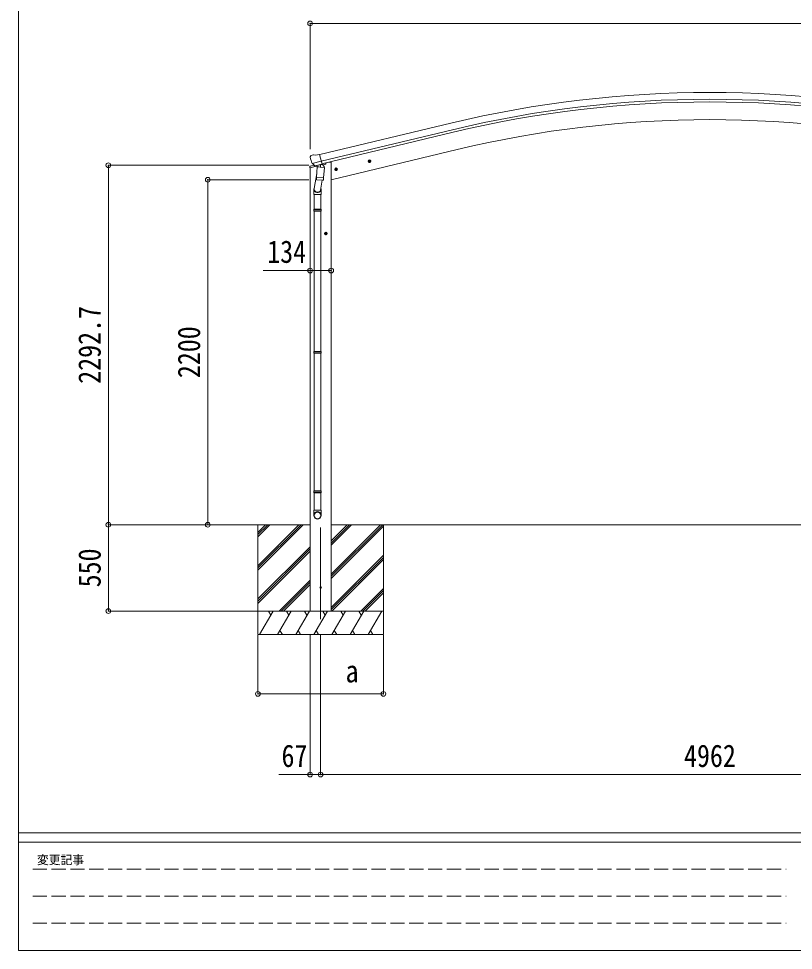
# Model space of a CAD drawing. Units: millimetres at full size. Extents: x -8385 to 8479, y -5853 to 5787.
# Drawn here: x -8385 to -3447, y -5853 to 88 of the extents above; entities that cross this region are included whole.
import ezdxf
from ezdxf.enums import TextEntityAlignment as Align

# ---------------------------------------------------------------- set-up
doc = ezdxf.new("R2010")
doc.units = ezdxf.units.MM
doc.header["$LTSCALE"] = 30
doc.header["$PDMODE"] = 32
doc.header["$PDSIZE"] = 30
doc.linetypes.add('DASHED3', pattern=[4, 3, -1])
for name, color, linetype, lineweight in [('0-0_0', 7, 'Continuous', 9), ('0-1_本体', 4, 'Continuous', 9), ('0-2_部品', 7, 'Continuous', 9), ('0-8_PARTS2', 2, 'Continuous', 9), ('0-A_寸法', 6, 'Continuous', 9), ('F-0_240', 7, 'Continuous', 9)]:
    doc.layers.add(name, color=color, linetype=linetype, lineweight=lineweight)
doc.styles.add('ＭＳ ゴシック', font='')
doc.styles.get('ＭＳ ゴシック').set_extended_font_data('MS Gothic')

msp = doc.modelspace()

# ---------------------------------------------------------------- linework, layer by layer
at = {"layer": '0-0_0'}
for p, q in [((-6527.33, -3139.41), (-7039.54, -3139.42)), ((-6860.33, -3139.41), (-6860.33, -3839.41)), ((-6860.33, -3400.14), (-6599.6, -3139.41)), ((-6860.33, -3414.28), (-6585.45, -3139.41)), ((-6860.33, -3428.43), (-6571.31, -3139.41)), ((-6860.33, -3216.3), (-6783.44, -3139.41)), ((-6860.33, -3202.15), (-6797.59, -3139.41)), ((-6860.33, -3188.01), (-6811.72, -3139.41)), ((-6393.33, -3453.64), (-6079.1, -3139.41)), ((-6393.33, -3467.78), (-6064.95, -3139.41)), ((-6393.33, -3269.8), (-6262.94, -3139.41)), ((-6393.33, -3255.65), (-6277.09, -3139.41)), ((-6393.33, -3241.51), (-6291.23, -3139.41)), ((-6393.33, -3139.41), (-1565.71, -3139.41)), ((-6060.33, -3139.41), (-6060.33, -3839.41)), ((-6393.33, -3481.93), (-6060.33, -3148.93)), ((-6860.33, -3612.27), (-6527.33, -3279.28)), ((-6860.33, -3626.42), (-6527.33, -3293.42)), ((-6860.33, -3640.56), (-6527.33, -3307.56)), ((-6393.33, -3665.77), (-6060.33, -3332.78)), ((-6393.33, -3679.91), (-6060.33, -3346.92)), ((-6388.68, -3689.41), (-6060.33, -3361.06)), ((-6725.33, -3689.41), (-6527.33, -3491.41)), ((-6711.19, -3689.41), (-6527.33, -3505.55)), ((-6697.05, -3689.41), (-6527.33, -3519.69)), ((-6204.83, -3689.41), (-6060.33, -3544.91)), ((-6190.69, -3689.41), (-6060.33, -3559.05)), ((-6176.55, -3689.41), (-6060.33, -3573.19)), ((-6060.33, -3689.41), (-6860.33, -3689.41)), ((-6850.04, -3839.41), (-6763.43, -3689.41)), ((-6778.43, -3715.4), (-6793.44, -3689.41)), ((-6734.57, -3839.41), (-6647.96, -3689.41)), ((-6662.97, -3715.4), (-6677.97, -3689.41)), ((-6619.1, -3839.41), (-6532.49, -3689.41)), ((-6547.5, -3715.4), (-6562.5, -3689.41)), ((-6393.33, -3689.41), (-6527.33, -3689.41)), ((-6503.63, -3839.41), (-6417.02, -3689.41)), ((-6432.02, -3715.4), (-6447.03, -3689.41)), ((-6388.16, -3839.41), (-6301.55, -3689.41)), ((-6316.55, -3715.4), (-6331.55, -3689.41)), ((-6272.69, -3839.41), (-6186.08, -3689.41)), ((-6216.08, -3689.41), (-6201.08, -3715.4)), ((-6157.22, -3839.41), (-6070.61, -3689.41)), ((-6860.33, -3839.41), (-6060.33, -3839.41)), ((-6719.57, -3813.44), (-6704.57, -3839.41)), ((-6604.1, -3813.43), (-6589.1, -3839.41)), ((-6488.63, -3813.43), (-6473.63, -3839.41)), ((-6373.16, -3813.44), (-6358.16, -3839.41)), ((-6257.69, -3813.44), (-6242.69, -3839.41)), ((-6142.22, -3813.44), (-6127.22, -3839.41))]:
    msp.add_line(p, q, dxfattribs=at)
at = {"layer": '0-1_本体'}
for p, q in [((-6466.39, -779.14), (-5630.68, -578.52)), ((-6456.31, -821.14), (-5620.6, -620.5)), ((-6452.38, -837.5), (-5616.67, -636.86)), ((-6393.33, -939.53), (-5590.29, -746.74)), ((-6393.33, -826.41), (-6406.2, -826.41)), ((-6393.33, -826.41), (-6393.33, -3689.41)), ((-6527.33, -862.69), (-6527.33, -3689.41))]:
    msp.add_line(p, q, dxfattribs=at)
for radius in [7073, 7029.83, 7013, 6900]:
    msp.add_arc((-3979.52, -7456.09), radius, 76.5, 103.5, dxfattribs=at)
at = {"layer": '0-2_部品'}
for p, q in [((-6527.77, -795.07), (-6527.49, -796.22)), ((-6523.55, -786.49), (-6527.41, -792.79)), ((-6520.45, -784.24), (-6507.27, -781.08)), ((-6513.71, -835.37), (-6456.21, -821.57)), ((-6492.71, -783.75), (-6505.97, -781.05)), ((-6492.71, -783.75), (-6466.78, -777.53)), ((-6425.24, -830.99), (-6425.24, -834.24)), ((-6138.85, -819.32), (-6158.29, -823.98)), ((-6155.87, -823.4), (-6153.74, -816.21)), ((-6150.7, -828.85), (-6155.87, -823.4)), ((-6153.74, -816.21), (-6146.44, -814.45)), ((-6146.24, -831.37), (-6150.91, -811.93)), ((-6146.44, -814.45), (-6141.27, -819.9)), ((-6529.79, -863.29), (-6486.87, -852.98)), ((-6529.79, -856.39), (-6529.79, -863.29)), ((-6500.56, -847.01), (-6527.49, -853.48)), ((-6496.86, -850.28), (-6513.24, -835.79)), ((-6494.15, -850.85), (-6486.63, -849.05)), ((-6493.32, -850.74), (-6491.79, -850.38)), ((-6491.79, -850.38), (-6455.08, -841.57)), ((-6489.95, -850.6), (-6490, -851.35)), ((-6489.25, -852.39), (-6463.43, -858.82)), ((-6482.33, -857.73), (-6487, -924.57)), ((-6436.64, -860.93), (-6482.33, -857.73)), ((-6480.55, -854.55), (-6480.78, -857.84)), ((-6461.04, -843.39), (-6462.06, -858)), ((-6455.08, -841.57), (-6453.55, -841.2)), ((-6452, -839.09), (-6451.06, -839.16)), ((-6451.06, -839.16), (-6437.74, -854.48)), ((-6447.3, -843.48), (-6429.07, -839.1)), ((-6441.31, -927.76), (-6436.64, -860.93)), ((-6437.74, -854.48), (-6438.19, -860.82)), ((-6352.77, -870.67), (-6372.22, -875.34)), ((-6369.79, -874.76), (-6367.66, -867.56)), ((-6364.62, -880.2), (-6369.79, -874.76)), ((-6367.66, -867.56), (-6360.36, -865.81)), ((-6360.16, -882.73), (-6364.83, -863.28)), ((-6360.36, -865.81), (-6355.19, -871.26)), ((-6485.27, -899.8), (-6501.18, -995.97)), ((-6487.86, -937.04), (-6486.99, -924.57)), ((-6487.47, -938.39), (-6487.47, -938.39)), ((-6441.31, -927.76), (-6487, -924.57)), ((-6486.02, -939.17), (-6444.32, -942.09)), ((-6449.75, -941.71), (-6460.48, -1005.3)), ((-6441.33, -927.76), (-6442.21, -940.46)), ((-6503.33, -1033.13), (-6503.33, -998.78)), ((-6457.33, -998.48), (-6457.33, -1033.13)), ((-6457.33, -1033.13), (-6503.33, -1033.13)), ((-6501.33, -1033.13), (-6501.33, -1127.13)), ((-6459.33, -1033.13), (-6459.33, -1127.13)), ((-6503.33, -1129.13), (-6502.33, -1127.13)), ((-6458.33, -1127.13), (-6502.33, -1127.13)), ((-6457.33, -1129.13), (-6458.33, -1127.13)), ((-6457.33, -1129.13), (-6503.33, -1129.13)), ((-6457.33, -1137.13), (-6503.33, -1137.13)), ((-6458.33, -1139.13), (-6502.33, -1139.13)), ((-6501.33, -1139.13), (-6501.33, -2033.47)), ((-6459.33, -1139.13), (-6459.33, -2033.47)), ((-6457.33, -1137.13), (-6458.33, -1139.13)), ((-6457.33, -1129.13), (-6457.33, -1137.13)), ((-6417.13, -1282.92), (-6437.13, -1282.92)), ((-6434.63, -1282.92), (-6430.88, -1276.42)), ((-6430.88, -1289.42), (-6434.63, -1282.92)), ((-6430.88, -1276.42), (-6423.37, -1276.42)), ((-6427.13, -1292.92), (-6427.13, -1272.92)), ((-6423.37, -1276.42), (-6419.62, -1282.92)), ((-6503.33, -2035.47), (-6502.33, -2033.47)), ((-6457.33, -2035.47), (-6503.33, -2035.47)), ((-6457.33, -2043.47), (-6503.33, -2043.47)), ((-6458.33, -2033.47), (-6502.33, -2033.47)), ((-6458.33, -2045.47), (-6502.33, -2045.47)), ((-6501.33, -2045.47), (-6501.33, -2923.51)), ((-6459.33, -2045.47), (-6459.33, -2923.51)), ((-6457.33, -2035.47), (-6458.33, -2033.47)), ((-6457.33, -2043.47), (-6458.33, -2045.47)), ((-6457.33, -2035.47), (-6457.33, -2043.47)), ((-6503.33, -2925.51), (-6502.33, -2923.51)), ((-6457.33, -2925.51), (-6503.33, -2925.51)), ((-6457.33, -2933.51), (-6503.33, -2933.51)), ((-6458.33, -2923.51), (-6502.33, -2923.51)), ((-6458.33, -2935.51), (-6502.33, -2935.51)), ((-6501.33, -2935.51), (-6501.33, -3045.51)), ((-6459.33, -2935.51), (-6459.33, -3045.51)), ((-6457.33, -2925.51), (-6458.33, -2923.51)), ((-6457.33, -2933.51), (-6458.33, -2935.51)), ((-6457.33, -2925.51), (-6457.33, -2933.51)), ((-6503.33, -3079.65), (-6503.33, -3045.51)), ((-6457.33, -3045.51), (-6503.33, -3045.51)), ((-6457.33, -3079.65), (-6457.33, -3045.51))]:
    msp.add_line(p, q, dxfattribs=at)
for points in [[(-6461.35, -842.98), (-6451.63, -840.64), (-6466.78, -777.53)], [(-6141.27, -819.9), (-6143.4, -827.09), (-6150.7, -828.85)], [(-6513.99, -834.8), (-6513.4, -835.64), (-6513.24, -835.79)], [(-6461.35, -842.98), (-6461.59, -843.13), (-6486.36, -849.07), (-6486.63, -849.05)], [(-6355.19, -871.26), (-6357.33, -878.45), (-6364.62, -880.2)], [(-6503.33, -1129.13), (-6503.33, -1137.13), (-6502.33, -1139.13)], [(-6419.62, -1282.92), (-6423.37, -1289.42), (-6430.88, -1289.42)], [(-6503.33, -2035.47), (-6503.33, -2043.47), (-6502.33, -2045.47)], [(-6503.33, -2925.51), (-6503.33, -2933.51), (-6502.33, -2935.51)]]:
    msp.add_lwpolyline(points, dxfattribs=at)
for centre, radius in [((-6148.57, -821.65), 8.5), ((-6148.57, -821.65), 7.7), ((-6148.57, -821.65), 6.5), ((-6362.49, -873.01), 8.5), ((-6362.49, -873.01), 7.7), ((-6362.49, -873.01), 6.5), ((-6427.13, -1282.92), 8.5), ((-6427.13, -1282.92), 7.7), ((-6427.13, -1282.92), 6.5)]:
    msp.add_circle(centre, radius, dxfattribs=at)
at = {"layer": '0-2_部品', "color": 4}
msp.add_circle((-6460.33, -3539.41), 5, dxfattribs=at)
at = {"layer": '0-2_部品'}
for centre, radius, start, end in [((-6330.69, -748.97), 202.4, 193.5, 205.09125), ((-6519.29, -789.1), 5, 103.5, 148.5), ((-6506.57, -783.99), 3, 78.5, 103.5), ((-6526.79, -856.39), 3, 103.5, 180), ((-6493.43, -850.26), 0.5, 248.23754, 283.5), ((-6490.45, -850.57), 0.5, 356, 103.5), ((-6489, -851.42), 1, 176, 256), ((-6463.08, -857.85), 1.03, 250.03897, 351.96569), ((-6460.44, -843.47), 0.604, 100.59842, 172.20595), ((-6453.67, -840.71), 0.5, 283.5, 318.76246), ((-6430.24, -834.24), 5, 283.5, 0), ((-6485.92, -937.21), 1.95, 175.04017, 217.47766), ((-6485.88, -937.18), 2, 217.40962, 266), ((-6444.18, -940.09), 2, 266, 349.46843), ((-6473.33, -998.78), 30, 177.45142, 180)]:
    msp.add_arc(centre, radius, start, end, dxfattribs=at)
for centre, major_axis, ratio, start_param, end_param in [((-6524.85, -794.35), (-1.57, -2.57), 0.99628, 4.712389, 5.4996506), ((-6494.88, -848.03), (-0.73, -2.92), 0.997631, 5.8041905, 6.6006116), ((-6494.82, -847.8), (2.63, 3.16), 0.650902, 4.0958226, 4.1686332), ((-6494.85, -847.93), (-0.73, -2.92), 0.997631, 0.3902369, 0.4789948), ((-6480.33, -998.48), (23, 0), 0.996195, 2.5560258, 6.5663028), ((-6480.33, -998.48), (21, 0), 0.996195, 2.9349147, 5.9512394), ((-6480.33, -3077.91), (-23, 0), 0.996195, 3.1415927, 6.2831853), ((-6480.33, -3079.65), (-23, 0), 0.996195, 3.1415927, 6.2831853), ((-6480.33, -3079.65), (0, -23.43), 0.981806, 4.712389, 7.8539816)]:
    msp.add_ellipse(centre, major_axis=major_axis, ratio=ratio, start_param=start_param, end_param=end_param, dxfattribs=at)
msp.add_ellipse((-6480.33, -3079.65), major_axis=(21, 0), ratio=0.996195, dxfattribs=at)
at = {"layer": '0-8_PARTS2', "color": 6}
msp.add_line((-6527.83, 56.99), (-1430.81, 56.99), dxfattribs=at)
at = {"layer": '0-8_PARTS2'}
msp.add_line((-6460.33, -3740.35), (-6460.33, -3156.4), dxfattribs=at)
at = {"layer": '0-A_寸法'}
for p, q in [((-6527.83, 56.99), (-6527.83, -745.35)), ((-7813.61, -3139.42), (-7813.61, -846.71)), ((-7813.61, -846.71), (-6534.78, -846.71)), ((-7179.9, -3139.42), (-7179.9, -939.43)), ((-7179.9, -939.43), (-6534.78, -939.43)), ((-6527.33, -1518.17), (-6827.33, -1518.17)), ((-6393.33, -1518.17), (-6527.33, -1518.17)), ((-7813.61, -3139.42), (-7813.61, -3689.41)), ((-7813.61, -3139.42), (-6867.34, -3139.42)), ((-7813.61, -3139.42), (-6864.59, -3139.42)), ((-7179.9, -3139.42), (-6867.34, -3139.42)), ((-7813.61, -3689.41), (-6865.62, -3689.41)), ((-6860.33, -4217.32), (-6860.33, -3842.91)), ((-6527.33, -4732.3), (-6527.33, -3842.91)), ((-6460.33, -4732.3), (-6460.33, -3842.91)), ((-6060.33, -4217.32), (-6060.33, -3842.91)), ((-6860.33, -4217.32), (-6060.33, -4217.32)), ((-6527.33, -4732.3), (-6727.33, -4732.3)), ((-6527.33, -4732.3), (-6460.33, -4732.3)), ((-6460.33, -4732.3), (-1498.31, -4732.3))]:
    msp.add_line(p, q, dxfattribs=at)
for p in [(-6527.83, 56.99), (-7813.61, -846.71), (-7179.9, -939.43), (-6527.33, -1518.17), (-6393.33, -1518.17), (-7813.61, -3139.42), (-7179.9, -3139.42), (-7813.61, -3689.41), (-6860.33, -4217.32), (-6060.33, -4217.32), (-6527.33, -4732.3), (-6460.33, -4732.3)]:
    msp.add_point(p, dxfattribs=at)
at = {"layer": 'F-0_240', "color": 5}
for p, q in [((-8385.45, 5787.34), (-8385.45, -5852.66)), ((-8385.45, -5102.66), (8054.55, -5102.66)), ((-8385.45, -5162.66), (5387.79, -5162.66)), ((-8385.45, -5852.66), (8054.55, -5852.66))]:
    msp.add_line(p, q, dxfattribs=at)
at = {"layer": 'F-0_240', "color": 4, "linetype": 'DASHED3'}
for p, q in [((-8295.46, -5335.16), (-3492.21, -5335.16)), ((-8295.46, -5507.66), (-3492.21, -5507.66)), ((-8295.46, -5680.16), (-3492.21, -5680.16))]:
    msp.add_line(p, q, dxfattribs=at)

# ---------------------------------------------------------------- texts
at = {"layer": '0-A_寸法', "color": 7, "style": 'ＭＳ ゴシック', "width": 0.85}
for s, p in [('134', (-6801.08, -1512.17)), ('a', (-6301.58, -4187.32)), ('67', (-6709.83, -4726.3)), ('4962', (-4144.32, -4726.3))]:
    msp.add_text(s, height=143, dxfattribs=at).set_placement(p, align=Align.BOTTOM_LEFT)
for s, p in [('2292.7', (-7819.61, -2240.57)), ('2200', (-7185.9, -2204.43)), ('550', (-7819.61, -3538.17))]:
    msp.add_text(s, height=143, rotation=90, dxfattribs=at).set_placement(p, align=Align.BOTTOM_LEFT)
at = {"layer": 'F-0_240', "style": 'ＭＳ ゴシック'}
msp.add_text('変更記事', height=54.99, dxfattribs=at).set_placement((-8268.23, -5320.16), align=Align.BOTTOM_LEFT)

doc.saveas('drawing.dxf')
